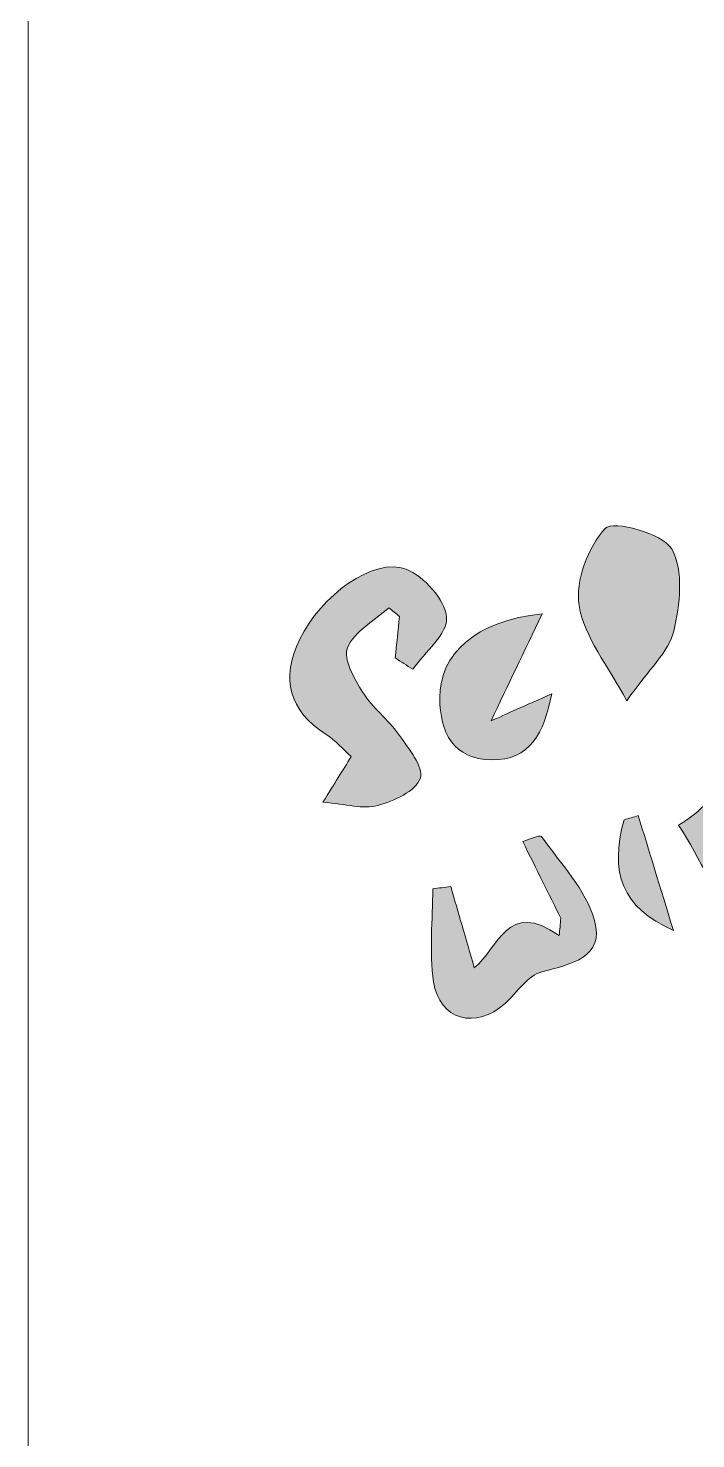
# Model space of a CAD drawing. Header units: inches. Extents: x 131 to 633, y -366 to -24.
# Drawn here: x 130.6 to 163.5, y -296.1 to -226.7 of the extents above; entities that cross this region are included whole.
import ezdxf

# ---------------------------------------------------------------- set-up
doc = ezdxf.new("R2010")
doc.units = ezdxf.units.IN
doc.header["$MEASUREMENT"] = 0
doc.layers.add('Layer 1', color=7, linetype='Continuous')

# ---------------------------------------------------------------- blocks, each defined once
blk = doc.blocks.new('block 3')
at = {"layer": 'Layer 1', "true_color": 0xffffff}
h = blk.add_hatch(color=7, dxfattribs=at)
h.dxf.hatch_style = 2
edge = h.paths.add_edge_path()
edge.add_spline(control_points=[(160.079, -259.832), (159.162, -258.102), (157.992, -256.701), (157.735, -255.149), (157.534, -253.935), (158.172, -252.259), (159.029, -251.342), (159.404, -250.941), (161.854, -251.586), (162.294, -252.361), (162.89, -253.412), (162.704, -255.103), (162.391, -256.409), (162.151, -257.41), (161.197, -258.241), (160.079, -259.832)], knot_values=[0, 0, 0, 0, 1, 1, 1, 2, 2, 2, 3, 3, 3, 4, 4, 4, 5, 5, 5, 5], degree=3, periodic=1)
h = blk.add_hatch(color=7, dxfattribs=at)
h.dxf.hatch_style = 2
edge = h.paths.add_edge_path()
edge.add_spline(control_points=[(148.677, -257.716), (148.75, -257.039), (148.823, -256.362), (148.895, -255.684), (148.721, -255.539), (148.547, -255.394), (148.373, -255.249), (147.66, -255.891), (146.672, -256.416), (146.33, -257.216), (146.101, -257.755), (146.673, -258.754), (147.09, -259.419), (147.564, -260.175), (148.33, -260.741), (148.849, -261.475), (149.329, -262.152), (150.11, -263.108), (149.919, -263.639), (149.691, -264.273), (148.618, -264.764), (147.82, -264.982), (147.111, -265.176), (146.277, -264.912), (145.124, -264.821), (145.717, -263.865), (146.073, -263.291), (146.52, -262.571), (146.118, -262.212), (145.745, -261.785), (145.288, -261.489), (143.448, -260.297), (143.033, -258.774), (143.99, -256.79), (145.011, -254.675), (147.621, -252.728), (149.219, -253.358), (150.104, -253.707), (151.144, -254.86), (151.214, -255.723), (151.279, -256.525), (150.148, -257.423), (149.544, -258.279), (149.255, -258.092), (148.966, -257.904), (148.677, -257.716)], knot_values=[0, 0, 0, 0, 1, 1, 1, 2, 2, 2, 3, 3, 3, 4, 4, 4, 5, 5, 5, 6, 6, 6, 7, 7, 7, 8, 8, 8, 9, 9, 9, 10, 10, 10, 11, 11, 11, 12, 12, 12, 13, 13, 13, 14, 14, 14, 15, 15, 15, 15], degree=3, periodic=1)
h = blk.add_hatch(color=7, dxfattribs=at)
h.dxf.hatch_style = 2
edge = h.paths.add_edge_path()
edge.add_spline(control_points=[(155.922, -255.544), (155.007, -257.455), (154.243, -259.051), (153.398, -260.818), (154.104, -260.503), (155.097, -260.061), (156.395, -259.482), (155.996, -261.429), (155.314, -262.761), (153.424, -262.737), (151.546, -262.714), (150.887, -261.396), (150.877, -259.691), (150.864, -257.525), (152.622, -255.905), (155.922, -255.544)], knot_values=[0, 0, 0, 0, 1, 1, 1, 2, 2, 2, 3, 3, 3, 4, 4, 4, 5, 5, 5, 5], degree=3, periodic=1)
h = blk.add_hatch(color=7, dxfattribs=at)
h.dxf.hatch_style = 2
edge = h.paths.add_edge_path()
edge.add_spline(control_points=[(162.629, -265.944), (164.857, -264.724), (165.763, -261.557), (168.395, -263.991), (169.535, -265.046), (171.346, -266.299), (170.186, -267.839), (169.238, -269.099), (167.043, -270.343), (165.681, -270.089), (164.503, -269.87), (163.719, -267.535), (162.629, -265.944)], knot_values=[0, 0, 0, 0, 1, 1, 1, 2, 2, 2, 3, 3, 3, 4, 4, 4, 4], degree=3, periodic=1)
h = blk.add_hatch(color=7, dxfattribs=at)
h.dxf.hatch_style = 2
edge = h.paths.add_edge_path()
edge.add_spline(control_points=[(160.647, -265.481), (161.179, -267.217), (161.711, -268.952), (162.38, -271.136), (159.813, -269.963), (159.238, -268.304), (159.946, -265.687), (160.18, -265.619), (160.413, -265.55), (160.647, -265.481)], knot_values=[0, 0, 0, 0, 1, 1, 1, 2, 2, 2, 3, 3, 3, 3], degree=3, periodic=1)
h = blk.add_hatch(color=7, dxfattribs=at)
h.dxf.hatch_style = 2
edge = h.paths.add_edge_path()
edge.add_spline(control_points=[(151.415, -268.969), (151.782, -270.232), (152.149, -271.495), (152.575, -272.963), (153.796, -272.004), (154.175, -269.578), (156.759, -271.383), (156.783, -271.096), (156.807, -270.808), (156.832, -270.52), (156.244, -269.338), (155.657, -268.156), (154.963, -266.76), (155.189, -266.692), (155.808, -266.403), (155.879, -266.503), (156.827, -267.84), (158.07, -269.127), (158.495, -270.635), (159.008, -272.458), (157.345, -272.785), (155.893, -273.167), (155.205, -273.348), (154.685, -274.179), (154.093, -274.72), (152.667, -276.023), (150.841, -275.541), (150.571, -273.656), (150.357, -272.16), (150.528, -270.609), (150.528, -269.082), (150.824, -269.044), (151.119, -269.007), (151.415, -268.969)], knot_values=[0, 0, 0, 0, 1, 1, 1, 2, 2, 2, 3, 3, 3, 4, 4, 4, 5, 5, 5, 6, 6, 6, 7, 7, 7, 8, 8, 8, 9, 9, 9, 10, 10, 10, 11, 11, 11, 11], degree=3, periodic=1)
at = {"layer": 'Layer 1', "lineweight": 0}
for points, knots in [([(130.614, -23.801), (298.166, -23.801), (465.718, -23.801), (633.325, -23.801), (633.325, -137.677), (633.325, -251.57), (633.325, -365.544), (465.792, -365.544), (298.203, -365.544), (130.614, -365.544), (130.614, -251.68), (130.614, -137.75), (130.614, -23.801)], [0, 0, 0, 0, 1, 1, 1, 2, 2, 2, 3, 3, 3, 4, 4, 4, 4]), ([(160.079, -259.832), (161.197, -258.241), (162.151, -257.41), (162.391, -256.409), (162.704, -255.103), (162.89, -253.412), (162.294, -252.361), (161.854, -251.586), (159.404, -250.941), (159.029, -251.342), (158.172, -252.259), (157.534, -253.935), (157.735, -255.149), (157.992, -256.701), (159.162, -258.102), (160.079, -259.832)], [0, 0, 0, 0, 1, 1, 1, 2, 2, 2, 3, 3, 3, 4, 4, 4, 5, 5, 5, 5]), ([(160.079, -259.832), (159.162, -258.102), (157.992, -256.701), (157.735, -255.149), (157.534, -253.935), (158.172, -252.259), (159.029, -251.342), (159.404, -250.941), (161.854, -251.586), (162.294, -252.361), (162.89, -253.412), (162.704, -255.103), (162.391, -256.409), (162.151, -257.41), (161.197, -258.241), (160.079, -259.832)], [0, 0, 0, 0, 1, 1, 1, 2, 2, 2, 3, 3, 3, 4, 4, 4, 5, 5, 5, 5]), ([(148.677, -257.716), (148.966, -257.904), (149.255, -258.092), (149.544, -258.279), (150.148, -257.423), (151.279, -256.525), (151.214, -255.723), (151.144, -254.86), (150.104, -253.707), (149.219, -253.358), (147.621, -252.728), (145.011, -254.675), (143.99, -256.79), (143.033, -258.774), (143.448, -260.297), (145.288, -261.489), (145.745, -261.785), (146.118, -262.212), (146.52, -262.571), (146.073, -263.291), (145.717, -263.865), (145.124, -264.821), (146.277, -264.912), (147.111, -265.176), (147.82, -264.982), (148.618, -264.764), (149.691, -264.273), (149.919, -263.639), (150.11, -263.108), (149.329, -262.152), (148.849, -261.475), (148.33, -260.741), (147.564, -260.175), (147.09, -259.419), (146.673, -258.754), (146.101, -257.755), (146.33, -257.216), (146.672, -256.416), (147.66, -255.891), (148.373, -255.249), (148.547, -255.394), (148.721, -255.539), (148.895, -255.684), (148.823, -256.362), (148.75, -257.039), (148.677, -257.716)], [0, 0, 0, 0, 1, 1, 1, 2, 2, 2, 3, 3, 3, 4, 4, 4, 5, 5, 5, 6, 6, 6, 7, 7, 7, 8, 8, 8, 9, 9, 9, 10, 10, 10, 11, 11, 11, 12, 12, 12, 13, 13, 13, 14, 14, 14, 15, 15, 15, 15]), ([(148.677, -257.716), (148.75, -257.039), (148.823, -256.362), (148.895, -255.684), (148.721, -255.539), (148.547, -255.394), (148.373, -255.249), (147.66, -255.891), (146.672, -256.416), (146.33, -257.216), (146.101, -257.755), (146.673, -258.754), (147.09, -259.419), (147.564, -260.175), (148.33, -260.741), (148.849, -261.475), (149.329, -262.152), (150.11, -263.108), (149.919, -263.639), (149.691, -264.273), (148.618, -264.764), (147.82, -264.982), (147.111, -265.176), (146.277, -264.912), (145.124, -264.821), (145.717, -263.865), (146.073, -263.291), (146.52, -262.571), (146.118, -262.212), (145.745, -261.785), (145.288, -261.489), (143.448, -260.297), (143.033, -258.774), (143.99, -256.79), (145.011, -254.675), (147.621, -252.728), (149.219, -253.358), (150.104, -253.707), (151.144, -254.86), (151.214, -255.723), (151.279, -256.525), (150.148, -257.423), (149.544, -258.279), (149.255, -258.092), (148.966, -257.904), (148.677, -257.716)], [0, 0, 0, 0, 1, 1, 1, 2, 2, 2, 3, 3, 3, 4, 4, 4, 5, 5, 5, 6, 6, 6, 7, 7, 7, 8, 8, 8, 9, 9, 9, 10, 10, 10, 11, 11, 11, 12, 12, 12, 13, 13, 13, 14, 14, 14, 15, 15, 15, 15]), ([(155.922, -255.544), (152.622, -255.905), (150.864, -257.525), (150.877, -259.691), (150.887, -261.396), (151.546, -262.714), (153.424, -262.737), (155.314, -262.761), (155.996, -261.429), (156.395, -259.482), (155.097, -260.061), (154.104, -260.503), (153.398, -260.818), (154.243, -259.051), (155.007, -257.455), (155.922, -255.544)], [0, 0, 0, 0, 1, 1, 1, 2, 2, 2, 3, 3, 3, 4, 4, 4, 5, 5, 5, 5]), ([(155.922, -255.544), (155.007, -257.455), (154.243, -259.051), (153.398, -260.818), (154.104, -260.503), (155.097, -260.061), (156.395, -259.482), (155.996, -261.429), (155.314, -262.761), (153.424, -262.737), (151.546, -262.714), (150.887, -261.396), (150.877, -259.691), (150.864, -257.525), (152.622, -255.905), (155.922, -255.544)], [0, 0, 0, 0, 1, 1, 1, 2, 2, 2, 3, 3, 3, 4, 4, 4, 5, 5, 5, 5]), ([(162.629, -265.944), (163.719, -267.535), (164.503, -269.87), (165.681, -270.089), (167.043, -270.343), (169.238, -269.099), (170.186, -267.839), (171.346, -266.299), (169.535, -265.046), (168.395, -263.991), (165.763, -261.557), (164.857, -264.724), (162.629, -265.944)], [0, 0, 0, 0, 1, 1, 1, 2, 2, 2, 3, 3, 3, 4, 4, 4, 4]), ([(162.629, -265.944), (164.857, -264.724), (165.763, -261.557), (168.395, -263.991), (169.535, -265.046), (171.346, -266.299), (170.186, -267.839), (169.238, -269.099), (167.043, -270.343), (165.681, -270.089), (164.503, -269.87), (163.719, -267.535), (162.629, -265.944)], [0, 0, 0, 0, 1, 1, 1, 2, 2, 2, 3, 3, 3, 4, 4, 4, 4]), ([(160.647, -265.481), (160.413, -265.55), (160.18, -265.619), (159.946, -265.687), (159.238, -268.304), (159.813, -269.963), (162.38, -271.136), (161.711, -268.952), (161.179, -267.217), (160.647, -265.481)], [0, 0, 0, 0, 1, 1, 1, 2, 2, 2, 3, 3, 3, 3]), ([(160.647, -265.481), (161.179, -267.217), (161.711, -268.952), (162.38, -271.136), (159.813, -269.963), (159.238, -268.304), (159.946, -265.687), (160.18, -265.619), (160.413, -265.55), (160.647, -265.481)], [0, 0, 0, 0, 1, 1, 1, 2, 2, 2, 3, 3, 3, 3]), ([(151.415, -268.969), (151.119, -269.007), (150.824, -269.044), (150.528, -269.082), (150.528, -270.609), (150.357, -272.16), (150.571, -273.656), (150.841, -275.541), (152.667, -276.023), (154.093, -274.72), (154.685, -274.179), (155.205, -273.348), (155.893, -273.167), (157.345, -272.785), (159.008, -272.458), (158.495, -270.635), (158.07, -269.127), (156.827, -267.84), (155.879, -266.503), (155.808, -266.403), (155.189, -266.692), (154.963, -266.76), (155.657, -268.156), (156.244, -269.338), (156.832, -270.52), (156.807, -270.808), (156.783, -271.096), (156.759, -271.383), (154.175, -269.578), (153.796, -272.004), (152.575, -272.963), (152.149, -271.495), (151.782, -270.232), (151.415, -268.969)], [0, 0, 0, 0, 1, 1, 1, 2, 2, 2, 3, 3, 3, 4, 4, 4, 5, 5, 5, 6, 6, 6, 7, 7, 7, 8, 8, 8, 9, 9, 9, 10, 10, 10, 11, 11, 11, 11]), ([(151.415, -268.969), (151.782, -270.232), (152.149, -271.495), (152.575, -272.963), (153.796, -272.004), (154.175, -269.578), (156.759, -271.383), (156.783, -271.096), (156.807, -270.808), (156.832, -270.52), (156.244, -269.338), (155.657, -268.156), (154.963, -266.76), (155.189, -266.692), (155.808, -266.403), (155.879, -266.503), (156.827, -267.84), (158.07, -269.127), (158.495, -270.635), (159.008, -272.458), (157.345, -272.785), (155.893, -273.167), (155.205, -273.348), (154.685, -274.179), (154.093, -274.72), (152.667, -276.023), (150.841, -275.541), (150.571, -273.656), (150.357, -272.16), (150.528, -270.609), (150.528, -269.082), (150.824, -269.044), (151.119, -269.007), (151.415, -268.969)], [0, 0, 0, 0, 1, 1, 1, 2, 2, 2, 3, 3, 3, 4, 4, 4, 5, 5, 5, 6, 6, 6, 7, 7, 7, 8, 8, 8, 9, 9, 9, 10, 10, 10, 11, 11, 11, 11])]:
    blk.add_open_spline(points, degree=3, knots=knots, dxfattribs=at)
blk = doc.blocks.new('block 2')
at = {"layer": 'Layer 1'}
blk.add_blockref('block 3', (0, 0), dxfattribs=at)

msp = doc.modelspace()

# ---------------------------------------------------------------- block references
at = {"layer": 'Layer 1'}
msp.add_blockref('block 2', (0, 0), dxfattribs=at)

doc.saveas('drawing.dxf')
